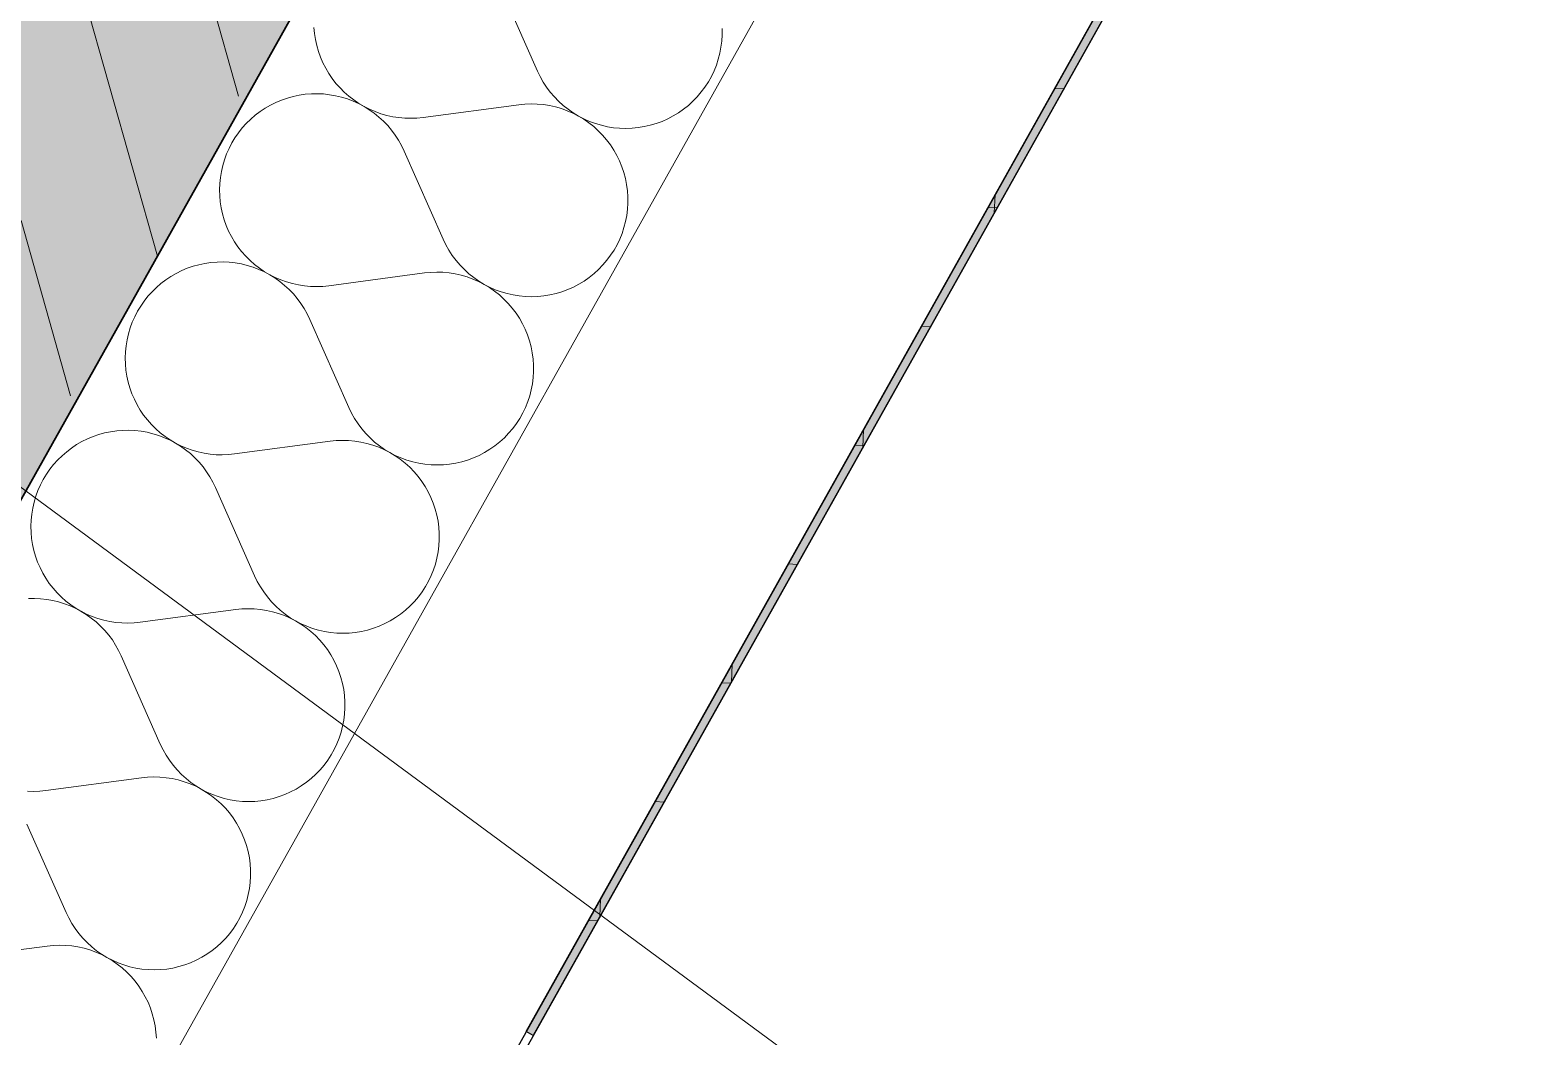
# Model space of a CAD drawing. Header units: metres. Extents: x -36 to 59, y 39 to 183.
# Drawn here: x 12.35 to 13.083, y 149.786 to 150.283 of the extents above; entities that cross this region are included whole.
import ezdxf

# ---------------------------------------------------------------- set-up
doc = ezdxf.new("R2010")
doc.units = ezdxf.units.M
doc.header["$MEASUREMENT"] = 0
doc.linetypes.add('Punktlinie', pattern=[0.0035, 0, -0.0035])
doc.linetypes.add('Wipeout_Contour', pattern=[1, 0, -1])
for name, color, linetype in [('10  Decken', 7, 'Continuous'), ('10  Fassade', 7, 'Continuous'), ('10  Fassade_Deckschraffur', 7, 'Continuous'), ('10  Fassade_Schnittschraffur', 7, 'Continuous'), ('10  Treppen + Rampen', 7, 'Continuous'), ('10  Wand Massiv', 7, 'Continuous'), ('10  Wand Massiv_Schnittschraffur', 7, 'Continuous'), ('40  Bemaßung 1_50 Achse', 7, 'Continuous')]:
    doc.layers.add(name, color=color, linetype=linetype)

# ---------------------------------------------------------------- blocks, each defined once
blk = doc.blocks.new('*X60', base_point=(-0.16283, 98.00747))
at = {"layer": '10  Wand Massiv_Schnittschraffur', "color": 98, "linetype": 'Continuous', "lineweight": 13, "ltscale": 1000, "true_color": 0x000100}
for p, q in [((12.60091, 150.26278), (12.58164, 150.30633)), ((12.49055, 150.28426), (12.49083, 150.28126)), ((12.69205, 150.28065), (12.69204, 150.2837)), ((12.49083, 150.28126), (12.49129, 150.27829)), ((12.49129, 150.27829), (12.49193, 150.27535)), ((12.49193, 150.27535), (12.49277, 150.27245)), ((12.6909, 150.27157), (12.69148, 150.27457)), ((12.69148, 150.27457), (12.69186, 150.2776)), ((12.69186, 150.2776), (12.69205, 150.28065)), ((12.49277, 150.27245), (12.49378, 150.26962)), ((12.49378, 150.26962), (12.49497, 150.26685)), ((12.68918, 150.26571), (12.69014, 150.26861)), ((12.69014, 150.26861), (12.6909, 150.27157)), ((12.49497, 150.26685), (12.49634, 150.26416)), ((12.49634, 150.26416), (12.49787, 150.26157)), ((12.49787, 150.26157), (12.49956, 150.25908)), ((12.60091, 150.26278), (12.60223, 150.26003)), ((12.60223, 150.26003), (12.60373, 150.25736)), ((12.68523, 150.25745), (12.68672, 150.26012)), ((12.68672, 150.26012), (12.68804, 150.26287)), ((12.68804, 150.26287), (12.68918, 150.26571)), ((12.49956, 150.25908), (12.50141, 150.2567)), ((12.50141, 150.2567), (12.5034, 150.25444)), ((12.5034, 150.25444), (12.50553, 150.25231)), ((12.50553, 150.25231), (12.50779, 150.25032)), ((12.60373, 150.25736), (12.6054, 150.2548)), ((12.6054, 150.2548), (12.60723, 150.25235)), ((12.60723, 150.25235), (12.60921, 150.25003)), ((12.67977, 150.2501), (12.68174, 150.25243)), ((12.68174, 150.25243), (12.68357, 150.25488)), ((12.68357, 150.25488), (12.68523, 150.25745)), ((12.4691, 150.24597), (12.46649, 150.24447)), ((12.4718, 150.24731), (12.4691, 150.24597)), ((12.47458, 150.24847), (12.4718, 150.24731)), ((12.47743, 150.24945), (12.47458, 150.24847)), ((12.48033, 150.25025), (12.47743, 150.24945)), ((12.48328, 150.25087), (12.48033, 150.25025)), ((12.48626, 150.2513), (12.48328, 150.25087)), ((12.48926, 150.25154), (12.48626, 150.2513)), ((12.49227, 150.25159), (12.48926, 150.25154)), ((12.49528, 150.25144), (12.49227, 150.25159)), ((12.49828, 150.25111), (12.49528, 150.25144)), ((12.50124, 150.25059), (12.49828, 150.25111)), ((12.50417, 150.24988), (12.50124, 150.25059)), ((12.50705, 150.24899), (12.50417, 150.24988)), ((12.50986, 150.24792), (12.50705, 150.24899)), ((12.50779, 150.25032), (12.51018, 150.24848)), ((12.51261, 150.24668), (12.50986, 150.24792)), ((12.51018, 150.24848), (12.51267, 150.24679)), ((12.51526, 150.24526), (12.51261, 150.24668)), ((12.51267, 150.24679), (12.51527, 150.24526)), ((12.51783, 150.24368), (12.51526, 150.24526)), ((12.51527, 150.24526), (12.51795, 150.2439)), ((12.5916, 150.24616), (12.5444, 150.23986)), ((12.59464, 150.24647), (12.5916, 150.24616)), ((12.59769, 150.24658), (12.59464, 150.24647)), ((12.60074, 150.2465), (12.59769, 150.24658)), ((12.60379, 150.24622), (12.60074, 150.2465)), ((12.60681, 150.24574), (12.60379, 150.24622)), ((12.60979, 150.24507), (12.60681, 150.24574)), ((12.60921, 150.25003), (12.61133, 150.24783)), ((12.61272, 150.24422), (12.60979, 150.24507)), ((12.61133, 150.24783), (12.6136, 150.24578)), ((12.6136, 150.24578), (12.61599, 150.24387)), ((12.673, 150.24393), (12.67539, 150.24584)), ((12.67539, 150.24584), (12.67765, 150.2479)), ((12.67765, 150.2479), (12.67977, 150.2501)), ((12.4593, 150.23902), (12.45715, 150.23691)), ((12.46158, 150.24098), (12.4593, 150.23902)), ((12.46398, 150.2428), (12.46158, 150.24098)), ((12.46649, 150.24447), (12.46398, 150.2428)), ((12.52028, 150.24194), (12.51783, 150.24368)), ((12.51795, 150.2439), (12.52072, 150.24272)), ((12.52263, 150.24004), (12.52028, 150.24194)), ((12.52072, 150.24272), (12.52356, 150.24171)), ((12.52485, 150.238), (12.52263, 150.24004)), ((12.52356, 150.24171), (12.52646, 150.24088)), ((12.52693, 150.23583), (12.52485, 150.238)), ((12.52646, 150.24088), (12.5294, 150.24024)), ((12.5294, 150.24024), (12.53238, 150.23978)), ((12.53238, 150.23978), (12.53538, 150.23952)), ((12.53538, 150.23952), (12.53839, 150.23944)), ((12.53839, 150.23944), (12.5414, 150.23955)), ((12.5414, 150.23955), (12.5444, 150.23986)), ((12.61559, 150.24317), (12.61272, 150.24422)), ((12.61839, 150.24195), (12.61559, 150.24317)), ((12.61599, 150.24387), (12.61849, 150.24213)), ((12.62111, 150.24054), (12.61839, 150.24195)), ((12.61849, 150.24213), (12.62111, 150.24054)), ((12.62111, 150.24054), (12.62382, 150.23913)), ((12.62373, 150.23897), (12.62111, 150.24054)), ((12.62624, 150.23723), (12.62373, 150.23897)), ((12.62382, 150.23913), (12.62661, 150.2379)), ((12.62661, 150.2379), (12.62948, 150.23684)), ((12.65952, 150.23687), (12.66239, 150.23793)), ((12.66239, 150.23793), (12.66518, 150.23918)), ((12.66518, 150.23918), (12.66789, 150.24059)), ((12.66789, 150.24059), (12.6705, 150.24218)), ((12.6705, 150.24218), (12.673, 150.24393)), ((12.45327, 150.2323), (12.45155, 150.22983)), ((12.45513, 150.23467), (12.45327, 150.2323)), ((12.45715, 150.23691), (12.45513, 150.23467)), ((12.52887, 150.23353), (12.52693, 150.23583)), ((12.53067, 150.23111), (12.52887, 150.23353)), ((12.53231, 150.22858), (12.53067, 150.23111)), ((12.62863, 150.23533), (12.62624, 150.23723)), ((12.6309, 150.23329), (12.62863, 150.23533)), ((12.62948, 150.23684), (12.63241, 150.23598)), ((12.63304, 150.2311), (12.6309, 150.23329)), ((12.63241, 150.23598), (12.63539, 150.2353)), ((12.63503, 150.22878), (12.63304, 150.2311)), ((12.63539, 150.2353), (12.63841, 150.23481)), ((12.63841, 150.23481), (12.64145, 150.23452)), ((12.64145, 150.23452), (12.6445, 150.23443)), ((12.6445, 150.23443), (12.64756, 150.23453)), ((12.64756, 150.23453), (12.6506, 150.23483)), ((12.6506, 150.23483), (12.65361, 150.23532)), ((12.65361, 150.23532), (12.65659, 150.236)), ((12.65659, 150.236), (12.65952, 150.23687)), ((12.44861, 150.22458), (12.44739, 150.22182)), ((12.45, 150.22725), (12.44861, 150.22458)), ((12.45155, 150.22983), (12.45, 150.22725)), ((12.53378, 150.22595), (12.53231, 150.22858)), ((12.53509, 150.22324), (12.53378, 150.22595)), ((12.55435, 150.17969), (12.53509, 150.22324)), ((12.63686, 150.22634), (12.63503, 150.22878)), ((12.63854, 150.22378), (12.63686, 150.22634)), ((12.64005, 150.22112), (12.63854, 150.22378)), ((12.44549, 150.21611), (12.44482, 150.21317)), ((12.44635, 150.21899), (12.44549, 150.21611)), ((12.44739, 150.22182), (12.44635, 150.21899)), ((12.64138, 150.21838), (12.64005, 150.22112)), ((12.64254, 150.21555), (12.64138, 150.21838)), ((12.44433, 150.2102), (12.44403, 150.2072)), ((12.44482, 150.21317), (12.44433, 150.2102)), ((12.64351, 150.21265), (12.64254, 150.21555)), ((12.64429, 150.2097), (12.64351, 150.21265)), ((12.64489, 150.2067), (12.64429, 150.2097)), ((12.44403, 150.2072), (12.44392, 150.20419)), ((12.44392, 150.20419), (12.444, 150.20118)), ((12.444, 150.20118), (12.44427, 150.19818)), ((12.64529, 150.20367), (12.64489, 150.2067)), ((12.64549, 150.20062), (12.64529, 150.20367)), ((12.44427, 150.19818), (12.44473, 150.1952)), ((12.44473, 150.1952), (12.44538, 150.19226)), ((12.64493, 150.19148), (12.64531, 150.19451)), ((12.64531, 150.19451), (12.6455, 150.19756)), ((12.6455, 150.19756), (12.64549, 150.20062)), ((12.44538, 150.19226), (12.44621, 150.18937)), ((12.44621, 150.18937), (12.44723, 150.18653)), ((12.44723, 150.18653), (12.44842, 150.18376)), ((12.64358, 150.18552), (12.64435, 150.18848)), ((12.64435, 150.18848), (12.64493, 150.19148)), ((12.44842, 150.18376), (12.44978, 150.18108)), ((12.44978, 150.18108), (12.45131, 150.17848)), ((12.55435, 150.17969), (12.55568, 150.17694)), ((12.64017, 150.17703), (12.64149, 150.17979)), ((12.64149, 150.17979), (12.64263, 150.18262)), ((12.64263, 150.18262), (12.64358, 150.18552)), ((12.45131, 150.17848), (12.45301, 150.17599)), ((12.45301, 150.17599), (12.45485, 150.17361)), ((12.45485, 150.17361), (12.45685, 150.17135)), ((12.55568, 150.17694), (12.55718, 150.17428)), ((12.55718, 150.17428), (12.55885, 150.17172)), ((12.55885, 150.17172), (12.56067, 150.16927)), ((12.63519, 150.16935), (12.63701, 150.1718)), ((12.63701, 150.1718), (12.63867, 150.17436)), ((12.63867, 150.17436), (12.64017, 150.17703)), ((12.42803, 150.16538), (12.42525, 150.16422)), ((12.43087, 150.16637), (12.42803, 150.16538)), ((12.43378, 150.16717), (12.43087, 150.16637)), ((12.43672, 150.16778), (12.43378, 150.16717)), ((12.43971, 150.16821), (12.43672, 150.16778)), ((12.44271, 150.16845), (12.43971, 150.16821)), ((12.44572, 150.1685), (12.44271, 150.16845)), ((12.44873, 150.16836), (12.44572, 150.1685)), ((12.45172, 150.16803), (12.44873, 150.16836)), ((12.45469, 150.16751), (12.45172, 150.16803)), ((12.45762, 150.1668), (12.45469, 150.16751)), ((12.45685, 150.17135), (12.45898, 150.16922)), ((12.4605, 150.16591), (12.45762, 150.1668)), ((12.45898, 150.16922), (12.46124, 150.16724)), ((12.46331, 150.16484), (12.4605, 150.16591)), ((12.46124, 150.16724), (12.46362, 150.16539)), ((12.46605, 150.16359), (12.46331, 150.16484)), ((12.46362, 150.16539), (12.46612, 150.16371)), ((12.56067, 150.16927), (12.56265, 150.16694)), ((12.56265, 150.16694), (12.56478, 150.16475)), ((12.56478, 150.16475), (12.56704, 150.16269)), ((12.62883, 150.16276), (12.63109, 150.16482)), ((12.63109, 150.16482), (12.63321, 150.16702)), ((12.63321, 150.16702), (12.63519, 150.16935)), ((12.41503, 150.1579), (12.41275, 150.15593)), ((12.41743, 150.15972), (12.41503, 150.1579)), ((12.41994, 150.16138), (12.41743, 150.15972)), ((12.42255, 150.16289), (12.41994, 150.16138)), ((12.42525, 150.16422), (12.42255, 150.16289)), ((12.46871, 150.16217), (12.46605, 150.16359)), ((12.46612, 150.16371), (12.46871, 150.16218)), ((12.46871, 150.16218), (12.4714, 150.16082)), ((12.47127, 150.16059), (12.46871, 150.16217)), ((12.47373, 150.15885), (12.47127, 150.16059)), ((12.4714, 150.16082), (12.47417, 150.15963)), ((12.47607, 150.15696), (12.47373, 150.15885)), ((12.47417, 150.15963), (12.47701, 150.15862)), ((12.47701, 150.15862), (12.4799, 150.1578)), ((12.4799, 150.1578), (12.48285, 150.15715)), ((12.48285, 150.15715), (12.48582, 150.1567)), ((12.54504, 150.16308), (12.49784, 150.15677)), ((12.54808, 150.16338), (12.54504, 150.16308)), ((12.55114, 150.1635), (12.54808, 150.16338)), ((12.55419, 150.16341), (12.55114, 150.1635)), ((12.55723, 150.16313), (12.55419, 150.16341)), ((12.56025, 150.16266), (12.55723, 150.16313)), ((12.56323, 150.16199), (12.56025, 150.16266)), ((12.56617, 150.16113), (12.56323, 150.16199)), ((12.56904, 150.16009), (12.56617, 150.16113)), ((12.56704, 150.16269), (12.56943, 150.16079)), ((12.57184, 150.15886), (12.56904, 150.16009)), ((12.56943, 150.16079), (12.57194, 150.15904)), ((12.57455, 150.15746), (12.57184, 150.15886)), ((12.57194, 150.15904), (12.57455, 150.15746)), ((12.57455, 150.15746), (12.57726, 150.15605)), ((12.57717, 150.15588), (12.57455, 150.15746)), ((12.61863, 150.15609), (12.62133, 150.15751)), ((12.62133, 150.15751), (12.62394, 150.1591)), ((12.62394, 150.1591), (12.62645, 150.16085)), ((12.62645, 150.16085), (12.62883, 150.16276)), ((12.40858, 150.15158), (12.40671, 150.14922)), ((12.41059, 150.15382), (12.40858, 150.15158)), ((12.41275, 150.15593), (12.41059, 150.15382)), ((12.47829, 150.15492), (12.47607, 150.15696)), ((12.48038, 150.15275), (12.47829, 150.15492)), ((12.48232, 150.15044), (12.48038, 150.15275)), ((12.48412, 150.14802), (12.48232, 150.15044)), ((12.48582, 150.1567), (12.48882, 150.15643)), ((12.48882, 150.15643), (12.49184, 150.15635)), ((12.49184, 150.15635), (12.49485, 150.15647)), ((12.49485, 150.15647), (12.49784, 150.15677)), ((12.57969, 150.15415), (12.57717, 150.15588)), ((12.57726, 150.15605), (12.58006, 150.15481)), ((12.58208, 150.15225), (12.57969, 150.15415)), ((12.58006, 150.15481), (12.58293, 150.15376)), ((12.58435, 150.1502), (12.58208, 150.15225)), ((12.58293, 150.15376), (12.58586, 150.15289)), ((12.58649, 150.14801), (12.58435, 150.1502)), ((12.58586, 150.15289), (12.58884, 150.15221)), ((12.58884, 150.15221), (12.59185, 150.15173)), ((12.59185, 150.15173), (12.5949, 150.15144)), ((12.5949, 150.15144), (12.59795, 150.15134)), ((12.59795, 150.15134), (12.601, 150.15144)), ((12.601, 150.15144), (12.60405, 150.15174)), ((12.60405, 150.15174), (12.60706, 150.15223)), ((12.60706, 150.15223), (12.61004, 150.15292)), ((12.61004, 150.15292), (12.61297, 150.15379)), ((12.61297, 150.15379), (12.61583, 150.15485)), ((12.61583, 150.15485), (12.61863, 150.15609)), ((12.40344, 150.14416), (12.40205, 150.14149)), ((12.405, 150.14674), (12.40344, 150.14416)), ((12.40671, 150.14922), (12.405, 150.14674)), ((12.48575, 150.1455), (12.48412, 150.14802)), ((12.48723, 150.14287), (12.48575, 150.1455)), ((12.48853, 150.14015), (12.48723, 150.14287)), ((12.58847, 150.1457), (12.58649, 150.14801)), ((12.59031, 150.14325), (12.58847, 150.1457)), ((12.59199, 150.1407), (12.59031, 150.14325)), ((12.3998, 150.13591), (12.39894, 150.13302)), ((12.40084, 150.13873), (12.3998, 150.13591)), ((12.40205, 150.14149), (12.40084, 150.13873)), ((12.5078, 150.09661), (12.48853, 150.14015)), ((12.59349, 150.13804), (12.59199, 150.1407)), ((12.59483, 150.13529), (12.59349, 150.13804)), ((12.59598, 150.13246), (12.59483, 150.13529)), ((12.39826, 150.13009), (12.39778, 150.12711)), ((12.39894, 150.13302), (12.39826, 150.13009)), ((12.59696, 150.12956), (12.59598, 150.13246)), ((12.59774, 150.12661), (12.59696, 150.12956)), ((12.39748, 150.12412), (12.39737, 150.12111)), ((12.39737, 150.12111), (12.39745, 150.11809)), ((12.39778, 150.12711), (12.39748, 150.12412)), ((12.59833, 150.12361), (12.59774, 150.12661)), ((12.59873, 150.12058), (12.59833, 150.12361)), ((12.59894, 150.11753), (12.59873, 150.12058)), ((12.39745, 150.11809), (12.39772, 150.11509)), ((12.39772, 150.11509), (12.39818, 150.11212)), ((12.59876, 150.11143), (12.59895, 150.11448)), ((12.59895, 150.11448), (12.59894, 150.11753)), ((12.39818, 150.11212), (12.39883, 150.10918)), ((12.39883, 150.10918), (12.39966, 150.10628)), ((12.39966, 150.10628), (12.40068, 150.10345)), ((12.5978, 150.1054), (12.59838, 150.1084)), ((12.59838, 150.1084), (12.59876, 150.11143)), ((12.40068, 150.10345), (12.40187, 150.10068)), ((12.40187, 150.10068), (12.40323, 150.09799)), ((12.59493, 150.0967), (12.59607, 150.09954)), ((12.59607, 150.09954), (12.59703, 150.10244)), ((12.59703, 150.10244), (12.5978, 150.1054)), ((12.40323, 150.09799), (12.40476, 150.0954)), ((12.40476, 150.0954), (12.40645, 150.09291)), ((12.40645, 150.09291), (12.4083, 150.09053)), ((12.5078, 150.09661), (12.50913, 150.09385)), ((12.50913, 150.09385), (12.51063, 150.09119)), ((12.51063, 150.09119), (12.51229, 150.08863)), ((12.59046, 150.08871), (12.59212, 150.09128)), ((12.59212, 150.09128), (12.59362, 150.09394)), ((12.59362, 150.09394), (12.59493, 150.0967)), ((12.38722, 150.08408), (12.38432, 150.08328)), ((12.39017, 150.0847), (12.38722, 150.08408)), ((12.39315, 150.08513), (12.39017, 150.0847)), ((12.39616, 150.08537), (12.39315, 150.08513)), ((12.39917, 150.08542), (12.39616, 150.08537)), ((12.40218, 150.08527), (12.39917, 150.08542)), ((12.40517, 150.08494), (12.40218, 150.08527)), ((12.40814, 150.08442), (12.40517, 150.08494)), ((12.41107, 150.08371), (12.40814, 150.08442)), ((12.4083, 150.09053), (12.41029, 150.08827)), ((12.41029, 150.08827), (12.41242, 150.08614)), ((12.41394, 150.08282), (12.41107, 150.08371)), ((12.41242, 150.08614), (12.41469, 150.08415)), ((12.41469, 150.08415), (12.41707, 150.08231)), ((12.51229, 150.08863), (12.51412, 150.08618)), ((12.51412, 150.08618), (12.5161, 150.08386)), ((12.5161, 150.08386), (12.51823, 150.08166)), ((12.58454, 150.08173), (12.58666, 150.08393)), ((12.58666, 150.08393), (12.58864, 150.08626)), ((12.58864, 150.08626), (12.59046, 150.08871)), ((12.37087, 150.07663), (12.36847, 150.07481)), ((12.37338, 150.0783), (12.37087, 150.07663)), ((12.37599, 150.0798), (12.37338, 150.0783)), ((12.37869, 150.08114), (12.37599, 150.0798)), ((12.38147, 150.0823), (12.37869, 150.08114)), ((12.38432, 150.08328), (12.38147, 150.0823)), ((12.41676, 150.08175), (12.41394, 150.08282)), ((12.4195, 150.08051), (12.41676, 150.08175)), ((12.41707, 150.08231), (12.41956, 150.08062)), ((12.42216, 150.07909), (12.4195, 150.08051)), ((12.41956, 150.08062), (12.42216, 150.07909)), ((12.42216, 150.07909), (12.42485, 150.07773)), ((12.42472, 150.07751), (12.42216, 150.07909)), ((12.42718, 150.07577), (12.42472, 150.07751)), ((12.42485, 150.07773), (12.42762, 150.07655)), ((12.42762, 150.07655), (12.43046, 150.07554)), ((12.49849, 150.07999), (12.45129, 150.07369)), ((12.50153, 150.0803), (12.49849, 150.07999)), ((12.50458, 150.08041), (12.50153, 150.0803)), ((12.50764, 150.08033), (12.50458, 150.08041)), ((12.51068, 150.08005), (12.50764, 150.08033)), ((12.5137, 150.07957), (12.51068, 150.08005)), ((12.51668, 150.0789), (12.5137, 150.07957)), ((12.51962, 150.07805), (12.51668, 150.0789)), ((12.51823, 150.08166), (12.52049, 150.07961)), ((12.52249, 150.077), (12.51962, 150.07805)), ((12.52049, 150.07961), (12.52288, 150.0777)), ((12.52529, 150.07578), (12.52249, 150.077)), ((12.52288, 150.0777), (12.52539, 150.07596)), ((12.57739, 150.07601), (12.5799, 150.07776)), ((12.5799, 150.07776), (12.58228, 150.07967)), ((12.58228, 150.07967), (12.58454, 150.08173)), ((12.36404, 150.07074), (12.36203, 150.0685)), ((12.36619, 150.07285), (12.36404, 150.07074)), ((12.36847, 150.07481), (12.36619, 150.07285)), ((12.42952, 150.07387), (12.42718, 150.07577)), ((12.43174, 150.07183), (12.42952, 150.07387)), ((12.43046, 150.07554), (12.43335, 150.07471)), ((12.43382, 150.06966), (12.43174, 150.07183)), ((12.43335, 150.07471), (12.43629, 150.07407)), ((12.43577, 150.06736), (12.43382, 150.06966)), ((12.43629, 150.07407), (12.43927, 150.07361)), ((12.43927, 150.07361), (12.44227, 150.07335)), ((12.44227, 150.07335), (12.44528, 150.07327)), ((12.44528, 150.07327), (12.44829, 150.07338)), ((12.44829, 150.07338), (12.45129, 150.07369)), ((12.528, 150.07437), (12.52529, 150.07578)), ((12.52539, 150.07596), (12.528, 150.07437)), ((12.528, 150.07437), (12.53071, 150.07296)), ((12.53062, 150.0728), (12.528, 150.07437)), ((12.53313, 150.07106), (12.53062, 150.0728)), ((12.53071, 150.07296), (12.53351, 150.07173)), ((12.53553, 150.06916), (12.53313, 150.07106)), ((12.53351, 150.07173), (12.53637, 150.07067)), ((12.5378, 150.06712), (12.53553, 150.06916)), ((12.53637, 150.07067), (12.5393, 150.06981)), ((12.5393, 150.06981), (12.54228, 150.06913)), ((12.54228, 150.06913), (12.5453, 150.06864)), ((12.55749, 150.06866), (12.56051, 150.06915)), ((12.56051, 150.06915), (12.56349, 150.06983)), ((12.56349, 150.06983), (12.56642, 150.0707)), ((12.56642, 150.0707), (12.56928, 150.07176)), ((12.56928, 150.07176), (12.57207, 150.07301)), ((12.57207, 150.07301), (12.57478, 150.07442)), ((12.57478, 150.07442), (12.57739, 150.07601)), ((12.35845, 150.06366), (12.35689, 150.06108)), ((12.36016, 150.06613), (12.35845, 150.06366)), ((12.36203, 150.0685), (12.36016, 150.06613)), ((12.43756, 150.06494), (12.43577, 150.06736)), ((12.4392, 150.06241), (12.43756, 150.06494)), ((12.44067, 150.05978), (12.4392, 150.06241)), ((12.53993, 150.06493), (12.5378, 150.06712)), ((12.54192, 150.06261), (12.53993, 150.06493)), ((12.54376, 150.06017), (12.54192, 150.06261)), ((12.5453, 150.06864), (12.54834, 150.06835)), ((12.54834, 150.06835), (12.5514, 150.06826)), ((12.5514, 150.06826), (12.55445, 150.06836)), ((12.55445, 150.06836), (12.55749, 150.06866)), ((12.35429, 150.05565), (12.35324, 150.05282)), ((12.3555, 150.05841), (12.35429, 150.05565)), ((12.35689, 150.06108), (12.3555, 150.05841)), ((12.44198, 150.05707), (12.44067, 150.05978)), ((12.46125, 150.01352), (12.44198, 150.05707)), ((12.54543, 150.05761), (12.54376, 150.06017)), ((12.54694, 150.05495), (12.54543, 150.05761)), ((12.54828, 150.05221), (12.54694, 150.05495)), ((12.35239, 150.04994), (12.35171, 150.047)), ((12.35324, 150.05282), (12.35239, 150.04994)), ((12.54943, 150.04938), (12.54828, 150.05221)), ((12.5504, 150.04648), (12.54943, 150.04938)), ((12.35092, 150.04103), (12.35081, 150.03802)), ((12.35122, 150.04403), (12.35092, 150.04103)), ((12.35171, 150.047), (12.35122, 150.04403)), ((12.55119, 150.04353), (12.5504, 150.04648)), ((12.55178, 150.04053), (12.55119, 150.04353)), ((12.55218, 150.0375), (12.55178, 150.04053)), ((12.35081, 150.03802), (12.3509, 150.03501)), ((12.3509, 150.03501), (12.35117, 150.03201)), ((12.55238, 150.03445), (12.55218, 150.0375)), ((12.55239, 150.03139), (12.55238, 150.03445)), ((12.35117, 150.03201), (12.35163, 150.02903)), ((12.35163, 150.02903), (12.35228, 150.02609)), ((12.35228, 150.02609), (12.35311, 150.0232)), ((12.55125, 150.02231), (12.55182, 150.02531)), ((12.55182, 150.02531), (12.55221, 150.02834)), ((12.55221, 150.02834), (12.55239, 150.03139)), ((12.35311, 150.0232), (12.35412, 150.02036)), ((12.35412, 150.02036), (12.35531, 150.01759)), ((12.54952, 150.01645), (12.55048, 150.01935)), ((12.55048, 150.01935), (12.55125, 150.02231)), ((12.35531, 150.01759), (12.35668, 150.01491)), ((12.35668, 150.01491), (12.35821, 150.01231)), ((12.35821, 150.01231), (12.3599, 150.00982)), ((12.46125, 150.01352), (12.46257, 150.01077)), ((12.46257, 150.01077), (12.46407, 150.00811)), ((12.54557, 150.00819), (12.54706, 150.01086)), ((12.54706, 150.01086), (12.54838, 150.01362)), ((12.54838, 150.01362), (12.54952, 150.01645)), ((12.3599, 150.00982), (12.36175, 150.00744)), ((12.36175, 150.00744), (12.36374, 150.00518)), ((12.36374, 150.00518), (12.36587, 150.00305)), ((12.46407, 150.00811), (12.46574, 150.00555)), ((12.46574, 150.00555), (12.46757, 150.0031)), ((12.46757, 150.0031), (12.46955, 150.00077)), ((12.54011, 150.00085), (12.54208, 150.00318)), ((12.54208, 150.00318), (12.54391, 150.00563)), ((12.54391, 150.00563), (12.54557, 150.00819)), ((12.35262, 150.00233), (12.3496, 150.00228)), ((12.35562, 150.00219), (12.35262, 150.00233)), ((12.35862, 150.00186), (12.35562, 150.00219)), ((12.36158, 150.00134), (12.35862, 150.00186)), ((12.36451, 150.00063), (12.36158, 150.00134)), ((12.36739, 149.99974), (12.36451, 150.00063)), ((12.36587, 150.00305), (12.36813, 150.00107)), ((12.37021, 149.99867), (12.36739, 149.99974)), ((12.36813, 150.00107), (12.37052, 149.99922)), ((12.37295, 149.99742), (12.37021, 149.99867)), ((12.37052, 149.99922), (12.37301, 149.99754)), ((12.37561, 149.996), (12.37295, 149.99742)), ((12.37301, 149.99754), (12.37561, 149.99601)), ((12.37561, 149.99601), (12.3783, 149.99465)), ((12.37817, 149.99442), (12.37561, 149.996)), ((12.45194, 149.99691), (12.40474, 149.9906)), ((12.45498, 149.99721), (12.45194, 149.99691)), ((12.45803, 149.99732), (12.45498, 149.99721)), ((12.46109, 149.99724), (12.45803, 149.99732)), ((12.46413, 149.99696), (12.46109, 149.99724)), ((12.46715, 149.99649), (12.46413, 149.99696)), ((12.47013, 149.99582), (12.46715, 149.99649)), ((12.46955, 150.00077), (12.47167, 149.99858)), ((12.47306, 149.99496), (12.47013, 149.99582)), ((12.47167, 149.99858), (12.47394, 149.99652)), ((12.47394, 149.99652), (12.47633, 149.99462)), ((12.53334, 149.99468), (12.53573, 149.99659)), ((12.53573, 149.99659), (12.53799, 149.99865)), ((12.53799, 149.99865), (12.54011, 150.00085)), ((12.38063, 149.99268), (12.37817, 149.99442)), ((12.3783, 149.99465), (12.38106, 149.99346)), ((12.38297, 149.99079), (12.38063, 149.99268)), ((12.38106, 149.99346), (12.3839, 149.99245)), ((12.38519, 149.98875), (12.38297, 149.99079)), ((12.3839, 149.99245), (12.3868, 149.99163)), ((12.38727, 149.98658), (12.38519, 149.98875)), ((12.3868, 149.99163), (12.38974, 149.99098)), ((12.38974, 149.99098), (12.39272, 149.99053)), ((12.39272, 149.99053), (12.39572, 149.99026)), ((12.39572, 149.99026), (12.39873, 149.99018)), ((12.39873, 149.99018), (12.40174, 149.9903)), ((12.40174, 149.9903), (12.40474, 149.9906)), ((12.47593, 149.99392), (12.47306, 149.99496)), ((12.47873, 149.99269), (12.47593, 149.99392)), ((12.47633, 149.99462), (12.47883, 149.99287)), ((12.48145, 149.99129), (12.47873, 149.99269)), ((12.47883, 149.99287), (12.48145, 149.99129)), ((12.48145, 149.99129), (12.48416, 149.98988)), ((12.48407, 149.98971), (12.48145, 149.99129)), ((12.48658, 149.98797), (12.48407, 149.98971)), ((12.48416, 149.98988), (12.48695, 149.98864)), ((12.48695, 149.98864), (12.48982, 149.98759)), ((12.51986, 149.98762), (12.52273, 149.98868)), ((12.52273, 149.98868), (12.52552, 149.98992)), ((12.52552, 149.98992), (12.52823, 149.99134)), ((12.52823, 149.99134), (12.53084, 149.99293)), ((12.53084, 149.99293), (12.53334, 149.99468)), ((12.38922, 149.98427), (12.38727, 149.98658)), ((12.39101, 149.98185), (12.38922, 149.98427)), ((12.39265, 149.97933), (12.39101, 149.98185)), ((12.48898, 149.98608), (12.48658, 149.98797)), ((12.49125, 149.98403), (12.48898, 149.98608)), ((12.48982, 149.98759), (12.49275, 149.98672)), ((12.49338, 149.98184), (12.49125, 149.98403)), ((12.49275, 149.98672), (12.49573, 149.98604)), ((12.49537, 149.97952), (12.49338, 149.98184)), ((12.49573, 149.98604), (12.49875, 149.98556)), ((12.49875, 149.98556), (12.50179, 149.98527)), ((12.50179, 149.98527), (12.50485, 149.98517)), ((12.50485, 149.98517), (12.5079, 149.98527)), ((12.5079, 149.98527), (12.51094, 149.98557)), ((12.51094, 149.98557), (12.51396, 149.98606)), ((12.51396, 149.98606), (12.51693, 149.98675)), ((12.51693, 149.98675), (12.51986, 149.98762)), ((12.39412, 149.9767), (12.39265, 149.97933)), ((12.39543, 149.97398), (12.39412, 149.9767)), ((12.41469, 149.93044), (12.39543, 149.97398)), ((12.4972, 149.97708), (12.49537, 149.97952)), ((12.49888, 149.97453), (12.4972, 149.97708)), ((12.50039, 149.97187), (12.49888, 149.97453)), ((12.50172, 149.96912), (12.50039, 149.97187)), ((12.50288, 149.96629), (12.50172, 149.96912)), ((12.50385, 149.96339), (12.50288, 149.96629)), ((12.50463, 149.96044), (12.50385, 149.96339)), ((12.50523, 149.95744), (12.50463, 149.96044)), ((12.50563, 149.95441), (12.50523, 149.95744)), ((12.50583, 149.95136), (12.50563, 149.95441)), ((12.50527, 149.94223), (12.50565, 149.94526)), ((12.50565, 149.94526), (12.50584, 149.94831)), ((12.50584, 149.94831), (12.50583, 149.95136)), ((12.50393, 149.93627), (12.50469, 149.93923)), ((12.50469, 149.93923), (12.50527, 149.94223)), ((12.41469, 149.93044), (12.41602, 149.92768)), ((12.50051, 149.92777), (12.50183, 149.93053)), ((12.50183, 149.93053), (12.50297, 149.93337)), ((12.50297, 149.93337), (12.50393, 149.93627)), ((12.41602, 149.92768), (12.41752, 149.92502)), ((12.41752, 149.92502), (12.41919, 149.92246)), ((12.41919, 149.92246), (12.42101, 149.92001)), ((12.49553, 149.92009), (12.49735, 149.92254)), ((12.49735, 149.92254), (12.49902, 149.92511)), ((12.49902, 149.92511), (12.50051, 149.92777)), ((12.42101, 149.92001), (12.423, 149.91769)), ((12.423, 149.91769), (12.42512, 149.91549)), ((12.42512, 149.91549), (12.42738, 149.91344)), ((12.48918, 149.9135), (12.49143, 149.91556)), ((12.49143, 149.91556), (12.49356, 149.91776)), ((12.49356, 149.91776), (12.49553, 149.92009)), ((12.40538, 149.91382), (12.35818, 149.90752)), ((12.40842, 149.91413), (12.40538, 149.91382)), ((12.41148, 149.91424), (12.40842, 149.91413)), ((12.41453, 149.91416), (12.41148, 149.91424)), ((12.41758, 149.91387), (12.41453, 149.91416)), ((12.42059, 149.9134), (12.41758, 149.91387)), ((12.42358, 149.91273), (12.42059, 149.9134)), ((12.42651, 149.91188), (12.42358, 149.91273)), ((12.42938, 149.91083), (12.42651, 149.91188)), ((12.42738, 149.91344), (12.42977, 149.91153)), ((12.43218, 149.90961), (12.42938, 149.91083)), ((12.42977, 149.91153), (12.43228, 149.90979)), ((12.4349, 149.9082), (12.43218, 149.90961)), ((12.43228, 149.90979), (12.4349, 149.9082)), ((12.4349, 149.9082), (12.43761, 149.90679)), ((12.43751, 149.90663), (12.4349, 149.9082)), ((12.47897, 149.90683), (12.48168, 149.90825)), ((12.48168, 149.90825), (12.48429, 149.90984)), ((12.48429, 149.90984), (12.48679, 149.91159)), ((12.48679, 149.91159), (12.48918, 149.9135)), ((12.34917, 149.90717), (12.35218, 149.9071)), ((12.35218, 149.9071), (12.35519, 149.90721)), ((12.35519, 149.90721), (12.35818, 149.90752)), ((12.44003, 149.90489), (12.43751, 149.90663)), ((12.43761, 149.90679), (12.4404, 149.90556)), ((12.44242, 149.90299), (12.44003, 149.90489)), ((12.4404, 149.90556), (12.44327, 149.9045)), ((12.44469, 149.90095), (12.44242, 149.90299)), ((12.44327, 149.9045), (12.4462, 149.90364)), ((12.44683, 149.89876), (12.44469, 149.90095)), ((12.4462, 149.90364), (12.44918, 149.90296)), ((12.44918, 149.90296), (12.4522, 149.90247)), ((12.4522, 149.90247), (12.45524, 149.90218)), ((12.45524, 149.90218), (12.45829, 149.90209)), ((12.45829, 149.90209), (12.46135, 149.90219)), ((12.46135, 149.90219), (12.46439, 149.90249)), ((12.46439, 149.90249), (12.4674, 149.90298)), ((12.4674, 149.90298), (12.47038, 149.90366)), ((12.47038, 149.90366), (12.47331, 149.90453)), ((12.47331, 149.90453), (12.47618, 149.90559)), ((12.47618, 149.90559), (12.47897, 149.90683)), ((12.44882, 149.89644), (12.44683, 149.89876)), ((12.45065, 149.894), (12.44882, 149.89644)), ((12.45233, 149.89144), (12.45065, 149.894)), ((12.36814, 149.84735), (12.34887, 149.8909)), ((12.45384, 149.88878), (12.45233, 149.89144)), ((12.45517, 149.88604), (12.45384, 149.88878)), ((12.45633, 149.88321), (12.45517, 149.88604)), ((12.4573, 149.88031), (12.45633, 149.88321)), ((12.45808, 149.87736), (12.4573, 149.88031)), ((12.45868, 149.87436), (12.45808, 149.87736)), ((12.45907, 149.87133), (12.45868, 149.87436)), ((12.45928, 149.86828), (12.45907, 149.87133)), ((12.4591, 149.86217), (12.45929, 149.86522)), ((12.45929, 149.86522), (12.45928, 149.86828)), ((12.45814, 149.85614), (12.45872, 149.85914)), ((12.45872, 149.85914), (12.4591, 149.86217)), ((12.45528, 149.84745), (12.45642, 149.85028)), ((12.45642, 149.85028), (12.45737, 149.85318)), ((12.45737, 149.85318), (12.45814, 149.85614)), ((12.36814, 149.84735), (12.36947, 149.8446)), ((12.36947, 149.8446), (12.37097, 149.84194)), ((12.37097, 149.84194), (12.37263, 149.83938)), ((12.4508, 149.83946), (12.45246, 149.84202)), ((12.45246, 149.84202), (12.45396, 149.84469)), ((12.45396, 149.84469), (12.45528, 149.84745)), ((12.37263, 149.83938), (12.37446, 149.83693)), ((12.37446, 149.83693), (12.37644, 149.8346)), ((12.37644, 149.8346), (12.37857, 149.83241)), ((12.44488, 149.83248), (12.447, 149.83468)), ((12.447, 149.83468), (12.44898, 149.83701)), ((12.44898, 149.83701), (12.4508, 149.83946)), ((12.35883, 149.83074), (12.31163, 149.82443)), ((12.36187, 149.83104), (12.35883, 149.83074)), ((12.36493, 149.83115), (12.36187, 149.83104)), ((12.36798, 149.83107), (12.36493, 149.83115)), ((12.37102, 149.83079), (12.36798, 149.83107)), ((12.37404, 149.83032), (12.37102, 149.83079)), ((12.37702, 149.82965), (12.37404, 149.83032)), ((12.37996, 149.82879), (12.37702, 149.82965)), ((12.37857, 149.83241), (12.38083, 149.83035)), ((12.38283, 149.82775), (12.37996, 149.82879)), ((12.38083, 149.83035), (12.38322, 149.82845)), ((12.38563, 149.82652), (12.38283, 149.82775)), ((12.38322, 149.82845), (12.38573, 149.8267)), ((12.43773, 149.82676), (12.44024, 149.82851)), ((12.44024, 149.82851), (12.44262, 149.83042)), ((12.44262, 149.83042), (12.44488, 149.83248)), ((12.38834, 149.82512), (12.38563, 149.82652)), ((12.38573, 149.8267), (12.38834, 149.82512)), ((12.38834, 149.82512), (12.39105, 149.82371)), ((12.39096, 149.82354), (12.38834, 149.82512)), ((12.39347, 149.8218), (12.39096, 149.82354)), ((12.39105, 149.82371), (12.39385, 149.82247)), ((12.39587, 149.81991), (12.39347, 149.8218)), ((12.39385, 149.82247), (12.39672, 149.82142)), ((12.39814, 149.81786), (12.39587, 149.81991)), ((12.39672, 149.82142), (12.39965, 149.82055)), ((12.39965, 149.82055), (12.40263, 149.81987)), ((12.40263, 149.81987), (12.40564, 149.81939)), ((12.41783, 149.8194), (12.42085, 149.81989)), ((12.42085, 149.81989), (12.42383, 149.82058)), ((12.42383, 149.82058), (12.42676, 149.82145)), ((12.42676, 149.82145), (12.42962, 149.82251)), ((12.42962, 149.82251), (12.43242, 149.82375)), ((12.43242, 149.82375), (12.43512, 149.82517)), ((12.43512, 149.82517), (12.43773, 149.82676)), ((12.40027, 149.81567), (12.39814, 149.81786)), ((12.40226, 149.81335), (12.40027, 149.81567)), ((12.4041, 149.81091), (12.40226, 149.81335)), ((12.40564, 149.81939), (12.40869, 149.8191)), ((12.40869, 149.8191), (12.41174, 149.819)), ((12.41174, 149.819), (12.41479, 149.8191)), ((12.41479, 149.8191), (12.41783, 149.8194)), ((12.40577, 149.80836), (12.4041, 149.81091)), ((12.40728, 149.8057), (12.40577, 149.80836)), ((12.40862, 149.80295), (12.40728, 149.8057)), ((12.40977, 149.80012), (12.40862, 149.80295)), ((12.41075, 149.79722), (12.40977, 149.80012)), ((12.41153, 149.79427), (12.41075, 149.79722)), ((12.41212, 149.79127), (12.41153, 149.79427)), ((12.41252, 149.78824), (12.41212, 149.79127)), ((12.41273, 149.78519), (12.41252, 149.78824))]:
    blk.add_line(p, q, dxfattribs=at)

msp = doc.modelspace()

# ---------------------------------------------------------------- linework, layer by layer
at = {"layer": '10  Decken', "color": 7, "linetype": 'Punktlinie', "lineweight": 13, "ltscale": 1000, "flags": 128}
msp.add_lwpolyline([(3.35106, 124.73772), (1.93228, 125.53267), (0.80805, 123.5262), (0.65538, 123.61174), (0.77756, 123.82981), (-1.59971, 125.1618), (-1.81781, 125.284), (-0.68867, 127.29922), (-0.61016, 127.25523), (11.11774, 148.18657), (11.25732, 148.10836), (13.85324, 152.74142), (13.89686, 152.71698), (13.99231, 152.88734), (17.72923, 150.13158)], dxfattribs=at)

# ---------------------------------------------------------------- next in the draw order: wipeouts: each hides what was drawn before it
at = {"color": 254, "linetype": 'Wipeout_Contour', "lineweight": 0, "ltscale": 601.255013}
msp.add_wipeout([(13.25032, 150.95752), (11.93544, 148.61079), (11.93893, 148.60883), (13.25381, 150.95557)], dxfattribs=at).dxf.layer = '10  Fassade_Deckschraffur'

# ---------------------------------------------------------------- next in the draw order: hatches: boundary and pattern name
at = {"layer": '10  Fassade_Schnittschraffur', "linetype": 'Continuous', "lineweight": 0, "true_color": 0xffffff}
msp.add_hatch(color=7, dxfattribs=at).paths.add_polyline_path([(12.59883, 149.78658), (13.08274, 150.65025), (13.07925, 150.65221), (12.59534, 149.78854)])
at = {"layer": '10  Fassade_Schnittschraffur', "linetype": 'Continuous', "lineweight": 13, "true_color": 0x000100}
h = msp.add_hatch(dxfattribs=at)
h.set_pattern_fill('Dämmung__hart_1_0002', color=98, style=0, pattern_type=2)
h.set_pattern_definition([(87.605446, (0, 0), (-0.059947608, 0.002506841), []), (177.605446, (0, 0), (0.002506841, 0.059947608), [])])
h.paths.add_polyline_path([(12.59883, 149.78658), (13.08274, 150.65025), (13.07925, 150.65221), (12.59534, 149.78854)])
at = {"layer": '10  Wand Massiv_Schnittschraffur', "linetype": 'Continuous', "lineweight": 18}
msp.add_hatch(color=171, dxfattribs=at).paths.add_polyline_path([(11.25732, 148.10836), (13.85324, 152.74142), (13.67876, 152.83918), (11.08284, 148.20612)])
at = {"layer": '10  Wand Massiv_Schnittschraffur', "linetype": 'Continuous', "lineweight": 13, "true_color": 0x000100}
h = msp.add_hatch(dxfattribs=at)
h.set_pattern_fill('Beton__Stahlbeton_0002', color=98, style=0, pattern_type=2)
h.set_pattern_definition([(105.73796, (0, 0), (0.11550147, 0.03254858), []), (105.73796, (-0.05775, -0.01627), (0.11550147, 0.03254858), [0.09, -0.03])])
h.paths.add_polyline_path([(11.25732, 148.10836), (13.85324, 152.74142), (13.67876, 152.83918), (11.08284, 148.20612)])

# ---------------------------------------------------------------- next in the draw order: linework, layer by layer
at = {"layer": '10  Fassade', "color": 7, "linetype": 'Continuous', "lineweight": 25, "ltscale": 1000, "flags": 128}
for points in [[(11.93544, 148.61079), (13.25032, 150.95752)], [(11.93893, 148.60883), (13.25381, 150.95557)]]:
    msp.add_lwpolyline(points, dxfattribs=at)
msp.add_lwpolyline([(12.59883, 149.78658), (12.59534, 149.78854), (13.07925, 150.65221), (13.08274, 150.65025)], close=True, dxfattribs=at)
at = {"layer": '10  Wand Massiv', "color": 7, "linetype": 'Continuous', "lineweight": 35, "ltscale": 1000}
msp.add_line((11.25732, 148.10836), (13.82122, 152.68427), dxfattribs=at)
at = {"layer": '10  Wand Massiv', "color": 7, "linetype": 'Continuous', "lineweight": 13, "ltscale": 1000, "flags": 128}
msp.add_lwpolyline([(11.4318, 148.0106), (13.98344, 152.56464)], dxfattribs=at)
at = {"layer": '40  Bemaßung 1_50 Achse', "color": 7, "linetype": 'Continuous', "lineweight": 13, "ltscale": 1000}
msp.add_line((12.04006, 150.28268), (13.5256, 149.18718), dxfattribs=at)

# ---------------------------------------------------------------- next in the draw order: block references
at = {"layer": '10  Treppen + Rampen', "color": 7, "linetype": 'Continuous', "lineweight": 13, "ltscale": 1000}
msp.add_blockref('*X60', (-0.16283, 98.00747), dxfattribs=at)

doc.saveas('drawing.dxf')
